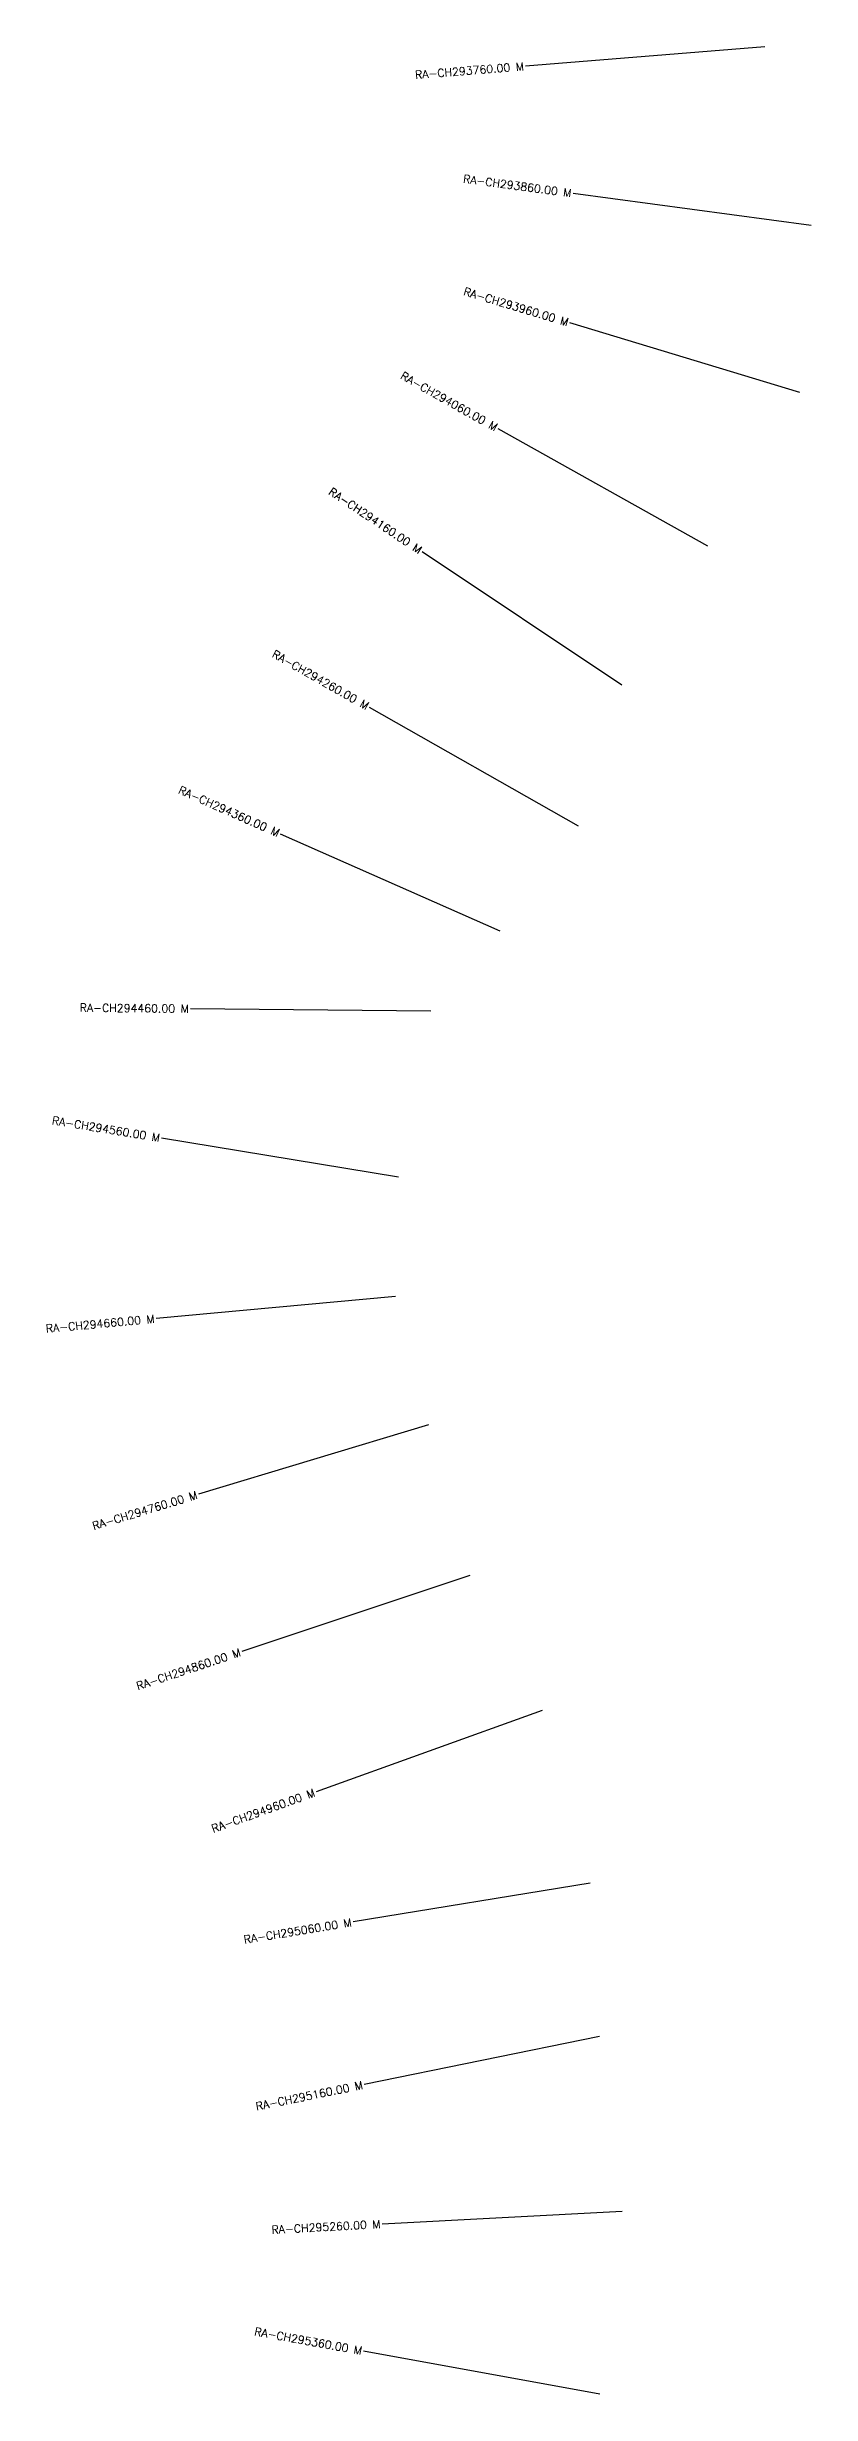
# Model space of a CAD drawing. Header units: metres. Extents: x 282038 to 285798, y 2017416 to 2020462.
# Drawn here: x 282133 to 282610, y 2017416 to 2018882 of the extents above; entities that cross this region are included whole.
import ezdxf
from ezdxf.enums import TextEntityAlignment as Align

# ---------------------------------------------------------------- set-up
doc = ezdxf.new("R2010")
doc.units = ezdxf.units.M
doc.header["$MEASUREMENT"] = 0
doc.layers.add('CS', color=134, linetype='Continuous')
doc.layers.add('CSMark', color=6, linetype='Continuous')
doc.styles.get("Standard").update_dxf_attribs({"font": 'simplex.shx'})

msp = doc.modelspace()

# ---------------------------------------------------------------- linework, layer by layer
at = {"layer": 'CS'}
for p, q in [((282581, 2018882), (282431.5, 2018870)), ((282609.8, 2018770.5), (282461.2, 2018790.5)), ((282602.8, 2018666.1), (282459.2, 2018709.5)), ((282545.3, 2018570), (282414.4, 2018643.4)), ((282491.6, 2018483.2), (282366.9, 2018566.5)), ((282464.6, 2018395.2), (282334.1, 2018469.2)), ((282415.7, 2018329.5), (282278.5, 2018390.2)), ((282372.3, 2018279.6), (282222.3, 2018281.1)), ((282352.2, 2018175.9), (282204.2, 2018200.2)), ((282350.3, 2018101.2), (282200.9, 2018087.5)), ((282370.9, 2018021.2), (282227.3, 2017977.8)), ((282396.7, 2017926.9), (282254.4, 2017879.5)), ((282441.9, 2017842.7), (282300.8, 2017791.9)), ((282471.9, 2017734.7), (282323.9, 2017710.6)), ((282477.8, 2017639), (282330.8, 2017609)), ((282491.8, 2017529.6), (282342, 2017521.8)), ((282478, 2017415.6), (282330.4, 2017442.4))]:
    msp.add_line(p, q, dxfattribs=at)

# ---------------------------------------------------------------- texts
at = {"layer": 'CSMark'}
for s, rotation, p in [('RA-CH293760.00 M', 4.5717, (282430.5, 2018869.9)), ('RA-CH293860.00 M', 352.33, (282460.2, 2018790.6)), ('RA-CH293960.00 M', 343.2084, (282458.3, 2018709.8)), ('RA-CH294060.00 M', 330.7109, (282413.6, 2018643.8)), ('RA-CH294160.00 M', 326.2462, (282366.1, 2018567.1)), ('RA-CH294260.00 M', 330.4316, (282333.2, 2018469.7)), ('RA-CH294360.00 M', 336.1111, (282277.6, 2018390.6)), ('RA-CH294460.00 M', 359.4331, (282221.3, 2018281.1)), ('RA-CH294560.00 M', 350.6632, (282203.2, 2018200.4)), ('RA-CH294660.00 M', 5.2262, (282199.9, 2018087.4)), ('RA-CH294760.00 M', 16.8447, (282226.4, 2017977.5)), ('RA-CH294860.00 M', 18.4162, (282253.4, 2017879.2)), ('RA-CH294960.00 M', 19.7856, (282299.8, 2017791.6)), ('RA-CH295060.00 M', 9.2738, (282322.9, 2017710.4)), ('RA-CH295160.00 M', 11.516, (282329.9, 2017608.8)), ('RA-CH295260.00 M', 2.9853, (282341, 2017521.8)), ('RA-CH295360.00 M', 349.689, (282329.4, 2017442.6))]:
    msp.add_text(s, height=5, rotation=rotation, dxfattribs=at).set_placement(p, align=Align.MIDDLE_RIGHT)

doc.saveas('drawing.dxf')
